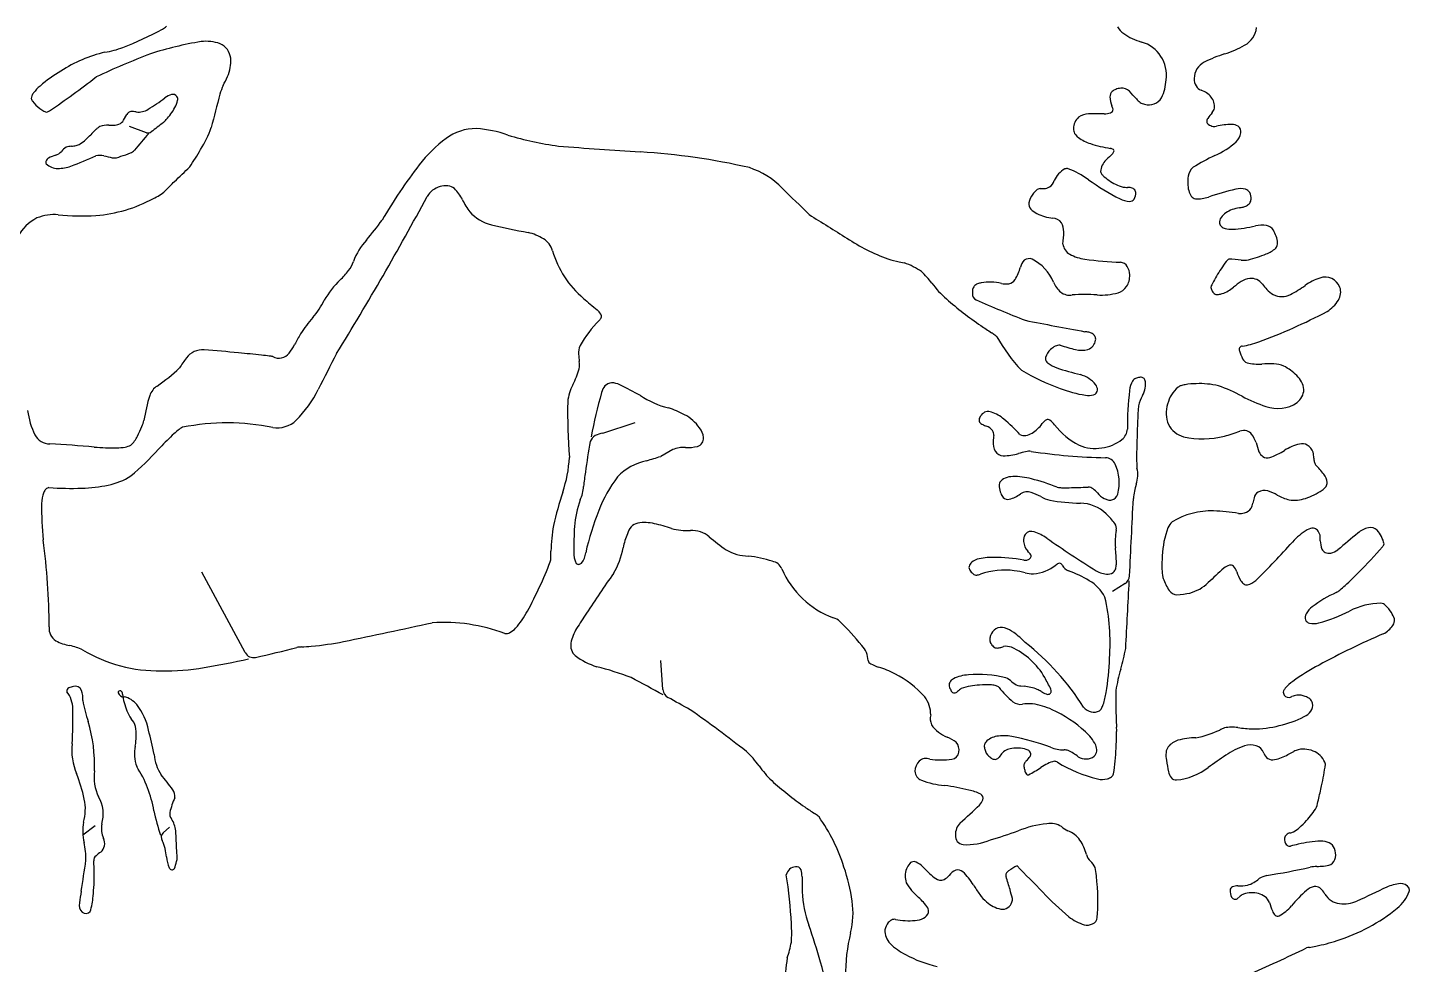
# Model space of a CAD drawing. Extents: x 0 to 14, y 0 to 15.2.
# Drawn here: x 6.34 to 13.6, y 7.45 to 12.37 of the extents above; entities that cross this region are included whole.
import ezdxf

# ---------------------------------------------------------------- set-up
doc = ezdxf.new("R2010")
doc.units = 0
doc.layers.add('WHITE', color=7, linetype='CONTINUOUS')

msp = doc.modelspace()

# ---------------------------------------------------------------- linework, layer by layer
at = {"layer": 'WHITE', "linetype": 'CONTINUOUS'}
for p, q in [((6.433695, 11.927578), (6.440303, 11.926108)), ((6.843981, 11.884214), (6.860909, 11.914139)), ((6.964528, 11.818021), (6.875594, 11.850775)), ((11.661121, 11.525533), (11.682175, 11.525264)), ((10.920577, 11.139761), (10.938101, 11.136598)), ((10.938101, 11.136598), (10.947304, 11.134723)), ((12.560517, 11.012883), (12.5587, 11.005676)), ((9.36182, 10.240579), (9.531867, 10.295751)), ((9.730001, 10.153811), (9.666929, 10.118105)), ((7.482984, 9.087345), (7.255912, 9.510468)), ((12.107594, 9.450538), (12.0407, 9.407983)), ((9.678507, 8.892746), (9.668291, 9.046003)), ((11.559453, 8.91212), (11.577158, 8.910944)), ((11.457084, 8.555885), (11.445228, 8.538856)), ((12.963289, 8.551457), (12.994357, 8.567856)), ((10.49122, 8.231114), (10.475834, 8.241519)), ((6.630216, 8.131), (6.694484, 8.179692)), ((7.084741, 8.169936), (7.051802, 8.140194)), ((7.1235, 8.033956), (7.118929, 8.151545)), ((10.409506, 7.910149), (10.410273, 7.831698)), ((12.696244, 7.794222), (12.712561, 7.808676))]:
    msp.add_line(p, q, dxfattribs=at)
for centre, radius, start, end in [((6.230582, 13.863548), 1.70986, -69.120007, -61.446639), ((6.909371, 12.571373), 0.251317, -56.561805, -50.596623), ((12.175291, 12.441868), 0.127554, -147.811705, -126.201105), ((12.676392, 12.386279), 0.123611, -61.24508, -7.660934), ((7.524372, 10.586131), 1.731953, 99.074938, 108.147017), ((7.278151, 12.082538), 0.215559, 70.208129, 97.183222), ((7.311778, 12.198336), 0.095516, 6.257347, 65.662957), ((12.268073, 12.572248), 0.28757, -125.775702, -104.96098), ((12.144129, 12.121121), 0.180292, -8.204234, 73.99704), ((12.464481, 12.755187), 0.549033, -72.436289, -60.377775), ((6.925972, 11.502478), 0.760325, 103.712542, 122.765917), ((8.480057, 8.304934), 4.20199, 110.843141, 115.079131), ((6.68441, 12.665049), 0.428329, -81.768358, -68.700628), ((7.228559, 12.191479), 0.179001, -26.017759, 5.535635), ((12.845981, 11.551588), 0.71358, 107.604609, 116.831048), ((6.923587, 11.453375), 0.800835, 120.720694, 130.392595), ((12.568927, 12.100329), 0.098866, 117.094165, 178.422178), ((6.561414, 11.882495), 0.239323, 130.928807, 142.758257), ((3.909806, 15.694349), 4.541079, -55.918568, -52.105794), ((7.64735, 11.931437), 0.310342, 154.329646, 163.269553), ((6.001569, 12.726399), 1.517378, -25.804756, -23.845724), ((12.090908, 12.103269), 0.231802, -25.996395, -1.947034), ((12.549221, 12.103038), 0.079122, 179.990239, 210.010289), ((12.524781, 12.088427), 0.050653, -150.474578, -109.968303), ((6.394527, 11.997164), 0.035727, 156.39694, 179.4113), ((6.39013, 12.002463), 0.031714, -171.053472, -141.776802), ((6.437912, 11.978315), 0.08303, 143.821723, 156.465427), ((6.520031, 12.104239), 0.196738, -141.89845, -126.251288), ((6.541188, 12.663173), 0.84142, -59.140737, -51.890473), ((7.12985, 11.905208), 0.118364, 106.792775, 125.876331), ((6.93731, 12.039386), 0.197348, -38.389369, -15.250232), ((7.102805, 11.994432), 0.025131, 32.094027, 106.532936), ((7.103339, 11.993616), 0.025131, -14.140284, 34.318923), ((60.70726, -1.940318), 55.153367, 165.337062, 165.526161), ((12.067912, 12.005807), 0.040343, 133.065175, 179.967365), ((12.143407, 12.007554), 0.115851, -179.147534, -154.900739), ((12.076654, 11.994408), 0.054659, 109.9497, 131.600689), ((12.095385, 11.940975), 0.111278, 95.100523, 109.628248), ((12.090687, 11.996612), 0.055444, 44.575159, 95.376089), ((11.630458, 11.548002), 0.698141, 39.821524, 44.292022), ((12.258667, 12.076914), 0.123127, -138.35269, -125.995323), ((12.23156, 12.044287), 0.079995, -105.779661, -32.193699), ((12.474721, 11.936854), 0.109005, 38.988645, 72.508625), ((12.4988, 11.955893), 0.078311, -6.953146, 39.245853), ((6.514073, 12.090653), 0.182286, -127.266182, -119.272813), ((6.458748, 11.99298), 0.070036, -118.862807, -110.959421), ((6.421981, 11.980264), 0.057171, -71.307946, -55.340905), ((6.887793, 11.898703), 0.031, 99.770134, 150.137047), ((6.887768, 11.828927), 0.100463, 76.998266, 92.987475), ((6.920143, 12.028984), 0.102636, -95.463858, -59.147064), ((6.734665, 12.177743), 0.442445, -41.106906, -36.135764), ((11.921634, 11.818537), 0.099489, 93.359737, 125.881642), ((11.93681, 6.730913), 5.186984, 89.336741, 90.23204), ((11.996849, 12.027895), 0.110346, -89.997338, -71.823082), ((12.026038, 11.940739), 0.018441, -73.512871, 2.427536), ((11.938164, 11.913469), 0.109937, 14.782583, 24.129421), ((12.220163, 12.024313), 0.05794, -125.759576, -100.296466), ((13.119962, 11.478556), 0.71108, 141.222259, 144.392805), ((12.522748, 11.958603), 0.055151, -38.985066, -12.76932), ((6.829404, 11.694014), 0.192226, 128.568064, 133.114964), ((6.744216, 11.801467), 0.055103, 117.297967, 128.968851), ((6.759994, 11.744931), 0.113207, 86.776666, 111.260351), ((6.778097, 12.409791), 0.551956, -91.21847, -88.425829), ((6.789954, 11.955942), 0.097955, -88.065699, -72.584501), ((6.803221, 11.905635), 0.046046, -69.600632, -27.724202), ((8.03929, 10.520979), 1.672156, 126.149912, 128.916065), ((6.944411, 11.991448), 0.161941, -47.945553, -40.233383), ((6.819307, 12.010931), 0.512777, -33.160848, -18.927606), ((8.693255, 11.58366), 0.255876, 89.007981, 127.052432), ((8.659079, 11.225659), 0.615052, 70.531737, 86.401275), ((11.879949, 11.836676), 0.043888, 176.093341, 211.081739), ((11.917317, 11.838549), 0.081162, 131.702398, 179.210916), ((12.567978, 11.874909), 0.031547, 145.967879, 178.726432), ((12.555192, 11.877764), 0.018876, -173.448019, -123.791374), ((12.588739, 11.929437), 0.080483, -123.180125, -102.655627), ((12.573201, 11.9157), 0.064824, -91.851455, -77.338704), ((12.663663, 11.525825), 0.33541, 89.253943, 103.140798), ((12.666333, 11.792421), 0.068807, 59.426931, 88.586173), ((12.679372, 11.82221), 0.036737, -8.161301, 53.29314), ((6.396867, 12.061551), 0.373604, -54.097139, -42.84315), ((7.422546, 11.072015), 1.051696, 133.543759, 135.626335), ((9.010743, 9.994029), 2.72961, 138.19078, 140.622992), ((6.973168, 11.84148), 0.025, -110.218651, -51.083935), ((8.976858, 11.198204), 0.73441, 126.590914, 142.048181), ((9.355418, 13.424707), 1.692073, -106.880968, -97.68702), ((11.909348, 11.855644), 0.078866, -148.142947, -126.855126), ((11.998022, 11.985466), 0.236031, -125.176676, -107.97993), ((12.38697, 12.120927), 0.464793, -65.614696, -49.035784), ((12.637287, 11.827438), 0.079142, -46.581622, -7.582452), ((6.604837, 11.329284), 0.388253, 107.661277, 113.650347), ((6.46056, 11.768801), 0.074435, -69.156632, -41.084625), ((6.586186, 11.662181), 0.090349, 118.806001, 140.306724), ((6.580578, 11.621236), 0.125959, 95.075627, 107.523668), ((4.528835, 16.874588), 5.615116, -68.719148, -67.266055), ((6.538669, 12.001282), 0.256433, -83.109466, -77.605546), ((6.576238, 11.833376), 0.08438, -78.049605, -61.922146), ((6.721692, 11.613195), 0.085633, 77.218126, 105.497765), ((7.609803, 15.358118), 3.763162, -103.354003, -102.688801), ((6.795143, 11.762535), 0.07661, -98.965815, -63.435005), ((4.917289, 17.350887), 5.971298, -71.323911, -70.808109), ((6.857765, 11.765663), 0.058686, -67.469657, -42.853411), ((6.304787, 12.256819), 1.080648, -34.879813, -29.149505), ((11.163184, 37.189569), 25.522914, -94.571151, -93.602514), ((9.348595, 8.222423), 3.501022, 77.057127, 86.546871), ((12.138984, 12.409605), 0.682977, -108.244505, -99.222379), ((12.846865, 10.855779), 1.172553, 133.325259, 135.681591), ((12.02042, 11.683645), 0.052605, 61.199445, 80.031641), ((12.023985, 11.728763), 0.02713, -47.450537, -13.803719), ((12.041715, 11.722135), 0.008618, 1.028096, 61.982962), ((13.018216, 10.743986), 1.049953, 114.736357, 121.80762), ((6.449781, 11.663258), 0.015083, 153.12613, 215.774954), ((6.462594, 11.660415), 0.027988, 118.854345, 159.806595), ((6.500209, 11.723656), 0.093369, -132.156066, -91.37023), ((6.498056, 11.83252), 0.202206, -90.022687, -70.129649), ((6.166007, 12.632698), 1.427926, -48.581389, -44.107982), ((10.652318, 9.929563), 2.83593, 142.655236, 149.730987), ((9.991088, 11.213174), 0.444503, 44.994832, 71.415492), ((11.851656, 11.515643), 0.127249, 118.328236, 156.579619), ((11.80154, 11.604467), 0.025358, 73.968967, 113.88201), ((11.637609, 11.188701), 0.472165, 54.103222, 68.775593), ((12.071714, 11.606583), 0.093513, 132.997431, 175.718282), ((12.518556, 11.577105), 0.079919, 132.25276, 171.246766), ((4.698905, 13.910323), 3.366251, -45.418195, -44.237729), ((11.674961, 11.584447), 0.06264, -55.362576, -16.915105), ((12.769195, 12.792141), 1.490406, -124.994456, -117.511148), ((11.996184, 11.614988), 0.01778, -175.40629, -144.825335), ((12.042697, 11.645443), 0.073369, -146.310213, -135.042688), ((12.148492, 11.753949), 0.22491, -134.525547, -124.34467), ((12.152704, 11.747956), 0.222443, -126.111559, -104.562018), ((12.604984, 11.556693), 0.168593, 168.859878, 194.775166), ((6.937888, 11.637177), 0.175604, -69.171506, -45.134861), ((-5.707339, 19.099171), 16.066559, -31.695771, -28.294966), ((8.536083, 11.427117), 0.111749, 105.044487, 149.729547), ((8.538406, 11.427769), 0.111749, 84.768504, 106.281331), ((8.542901, 11.47843), 0.060889, 49.606255, 84.633384), ((8.438266, 11.376183), 0.207004, 25.575225, 45.886178), ((22.068337, 23.370467), 16.692002, -134.805581, -134.122663), ((11.706577, 11.429155), 0.107017, 142.197724, 169.403355), ((11.716471, 11.426884), 0.116305, 130.435808, 144.301359), ((11.67028, 11.482385), 0.04411, 101.983649, 131.528063), ((11.682725, 11.579759), 0.054497, -90.578484, -59.280127), ((12.122296, 11.682737), 0.152233, -99.650689, -90.878293), ((12.122528, 11.454323), 0.076242, 80.625725, 91.928367), ((12.128153, 11.487647), 0.042447, 52.256709, 80.791256), ((12.140756, 11.503164), 0.022468, 1.473132, 53.447742), ((12.104855, 11.499352), 0.058526, -31.499978, 4.301564), ((12.52881, 11.536216), 0.089717, -165.463532, -144.795721), ((12.484292, 11.504631), 0.035132, -145.029142, -102.642518), ((12.485852, 11.658237), 0.188114, -92.818462, -71.327008), ((13.182062, 9.568043), 2.014981, 104.169247, 108.398662), ((12.713036, 11.408623), 0.115663, 76.416385, 102.084969), ((12.728714, 11.483716), 0.039062, 30.984297, 72.897957), ((12.701366, 11.472922), 0.068235, -3.973512, 26.929314), ((6.642346, 12.122398), 0.741489, -85.646902, -61.132335), ((8.981307, 11.636524), 0.395218, -154.366261, -143.620595), ((8.830171, 11.554537), 0.226146, -137.621432, -103.648693), ((11.647171, 11.447406), 0.045808, 178.212836, 221.157104), ((11.691184, 11.487106), 0.105077, -138.338696, -116.715012), ((12.137348, 11.587816), 0.130465, -115.712333, -93.065373), ((12.131248, 11.487716), 0.030191, -91.664315, -38.863358), ((12.737546, 11.241273), 0.185215, 99.292002, 122.973146), ((12.629419, 11.953957), 0.535642, -81.602899, -79.447678), ((12.716338, 11.486935), 0.0606, -79.374306, -60.507441), ((12.7192, 11.48127), 0.054261, -60.192263, -37.415765), ((12.734776, 11.469408), 0.034682, -37.487263, -2.006934), ((6.506558, 11.145929), 0.25354, 117.867369, 150.036576), ((6.480846, 11.137639), 0.250268, 85.579997, 111.764912), ((6.623009, 12.524993), 1.144445, -96.163527, -86.21146), ((6.184099, 12.876291), 2.525483, -39.962662, -36.925453), ((9.598772, 14.727237), 3.490618, -103.619818, -100.387473), ((18.992183, 24.846546), 15.941859, -122.41145, -121.571635), ((11.747705, 11.598891), 0.230338, -116.773432, -95.043855), ((11.725366, 11.311931), 0.057552, 34.634374, 87.921104), ((11.689336, 11.29685), 0.096107, 0.539501, 29.818157), ((12.650094, 11.34616), 0.046552, 145.538963, 184.328535), ((12.628809, 11.345146), 0.025258, -174.320778, -126.711596), ((12.68683, 11.319697), 0.091821, 123.057554, 144.894763), ((12.651616, 11.882789), 0.57169, -87.944068, -75.711521), ((12.826859, 11.174737), 0.157787, 81.265551, 102.498681), ((12.837783, 11.273027), 0.059122, 33.344393, 77.261285), ((8.906811, 11.025834), 0.275205, 58.503801, 76.854458), ((8.990544, 11.165961), 0.111991, 16.701848, 57.577122), ((11.175343, 12.045681), 0.944026, -124.135807, -109.455311), ((11.322743, 11.299346), 0.462698, -8.20279, -0.196946), ((12.650709, 11.373964), 0.061452, -127.018944, -107.105958), ((12.663557, 11.43064), 0.119481, -104.99986, -85.887582), ((12.744179, 11.220765), 0.166227, 6.756474, 30.657198), ((8.407434, 11.003205), 0.381759, 138.892097, 158.635866), ((9.600404, 11.347526), 0.524323, -163.447167, -130.345649), ((11.850518, 11.241515), 0.070289, -173.312626, -118.58833), ((12.804824, 11.311157), 0.13716, -71.185921, -46.605877), ((12.874082, 11.23654), 0.035371, -45.087632, 6.138035), ((7.91338, 11.184825), 0.144915, -39.085653, -17.073879), ((11.019507, 11.633968), 0.504012, -108.340307, -101.319806), ((10.785441, 10.706403), 0.457884, 56.531842, 69.298398), ((11.331894, 11.170517), 0.232784, -32.183317, -14.545567), ((11.630035, 11.094044), 0.075012, 134.314549, 166.108874), ((11.603646, 11.114496), 0.042194, 68.881655, 128.06321), ((11.510895, 10.940475), 0.239134, 22.839733, 63.164307), ((11.93088, 11.392275), 0.241128, -118.213768, -98.346433), ((12.146886, 13.010046), 1.873238, -97.700585, -91.921835), ((12.077644, 11.090094), 0.048197, 30.914797, 82.343766), ((12.048669, 11.070476), 0.083156, 0.692893, 32.254967), ((13.278747, 10.663087), 0.799052, 143.215212, 149.848439), ((12.670544, 11.120839), 0.037918, 118.40687, 146.859163), ((12.609546, 10.122338), 1.032747, 83.974103, 87.615951), ((12.73369, 11.276644), 0.128234, -97.04528, -80.217017), ((12.544122, 11.943797), 0.821188, -75.085399, -68.202006), ((8.297462, 10.710432), 0.459339, 133.329173, 150.220259), ((7.523597, 11.497423), 0.644562, -44.634485, -38.809103), ((10.724704, 10.758123), 0.455176, 36.429099, 46.512901), ((11.485259, 11.075157), 0.052201, -77.390694, -33.257988), ((12.026815, 11.066388), 0.105129, -32.835133, 2.777188), ((13.197693, 10.701797), 0.709557, 149.263782, 152.796108), ((12.769943, 10.955709), 0.096088, 94.550038, 123.371518), ((12.771745, 10.980556), 0.071561, 36.179423, 97.568182), ((13.210086, 10.800455), 0.266035, 107.219785, 126.025279), ((13.158721, 10.976121), 0.083089, 20.948697, 109.247987), ((11.57356, 11.396071), 0.606708, -142.700661, -131.937502), ((11.339787, 10.971863), 0.035237, 175.915765, 244.281183), ((11.386427, 10.977578), 0.081849, 168.318394, 182.243998), ((11.34627, 10.986395), 0.040742, 141.052707, 169.027215), ((11.346373, 10.986949), 0.040477, 110.566079, 141.754053), ((11.373751, 10.888611), 0.142444, 99.110934, 106.979364), ((11.396435, 10.776986), 0.256297, 76.25584, 100.166631), ((11.48219, 11.143324), 0.119984, -101.958976, -83.075766), ((11.842882, 11.074449), 0.118949, -159.75924, -128.286689), ((11.815573, 11.039024), 0.074224, -128.683088, -79.150746), ((11.893772, 10.076685), 0.891757, 85.725542, 94.130226), ((11.981354, 11.297951), 0.33266, -93.639365, -74.451619), ((12.041398, 11.065334), 0.092571, -71.660656, -37.18508), ((12.627127, 11.01706), 0.069368, -170.555079, -152.664051), ((12.723886, 10.945899), 0.176568, 152.956946, 157.705582), ((12.596616, 11.001185), 0.034974, -152.812579, -117.639836), ((12.592044, 10.994531), 0.026975, -115.593981, -75.481782), ((12.518458, 11.313314), 0.354133, -76.886035, -73.77408), ((12.569501, 11.130545), 0.164394, -73.056154, -48.898133), ((12.973958, 10.648075), 0.465223, 123.514175, 129.574426), ((13.336439, 11.4144), 0.64057, -142.314248, -139.038139), ((12.941451, 11.073103), 0.118563, -138.454491, -117.693958), ((12.930774, 11.054154), 0.096825, -117.310698, -62.078464), ((12.705936, 11.50142), 0.597405, -63.111797, -54.409384), ((13.164783, 10.980421), 0.075913, -33.291995, 19.553603), ((7.529247, 11.118918), 0.411196, -41.252632, -26.014122), ((18.133491, 21.349087), 13.671367, -130.465228, -130.073073), ((12.468609, 12.443464), 1.98431, -130.950277, -124.335781), ((14.387893, 17.944809), 7.645267, -113.621444, -111.527456), ((13.065174, 11.040043), 0.191962, -57.345204, -31.847597), ((8.460452, 10.315183), 0.818918, 139.430432, 146.944029), ((9.784982, 10.393625), 0.622228, 135.186137, 150.523556), ((9.264196, 10.80941), 0.103599, 32.69176, 48.858307), ((9.307591, 10.870383), 0.052483, -46.718199, -28.03516), ((9.331805, 10.852854), 0.023235, -17.893154, 32.580425), ((16.095153, 33.57036), 23.180984, -101.22551, -100.43733), ((11.735646, 13.622302), 3.095588, -69.696903, -62.422302), ((9.151931, 9.965232), 1.591568, 149.964556, 152.288278), ((14.338837, 15.208838), 5.322717, -124.16944, -123.449831), ((11.124446, 10.346498), 0.506066, 53.901122, 56.34254), ((11.374058, 10.687548), 0.083433, 44.977256, 54.413737), ((11.830569, 10.273663), 0.503503, 80.198024, 82.569114), ((11.907441, 10.718492), 0.05208, 57.800928, 80.219938), ((11.911653, 10.72593), 0.043544, 30.238036, 57.276209), ((11.925886, 10.734102), 0.027132, -12.353907, 30.464424), ((7.261669, 10.568179), 0.110264, 87.252475, 142.605423), ((5.67464, -7.613616), 18.361108, 84.456288, 85.024936), ((7.487557, 10.838418), 0.287953, -38.19469, -27.524169), ((9.317523, 10.663204), 0.08276, 153.754201, 186.164742), ((12.220261, 11.187671), 0.90237, -150.733014, -136.81378), ((11.784714, 10.604176), 0.101455, 132.462546, 160.96877), ((11.785912, 10.607878), 0.09959, 117.315071, 134.409399), ((11.763464, 10.651881), 0.050193, 86.504403, 117.59766), ((12.109478, 11.749446), 1.102179, -108.129102, -103.763096), ((11.878086, 10.809962), 0.134625, -103.23647, -75.453483), ((11.891185, 10.738068), 0.06198, -70.475511, -9.069681), ((12.734384, 10.680711), 0.026988, 163.288877, 199.552726), ((12.725589, 10.676112), 0.021061, 96.608448, 144.069867), ((12.663093, 11.114834), 0.422097, -81.818017, -69.665366), ((7.530931, 10.35146), 0.455882, 141.517598, 149.578447), ((6.181483, -2.593391), 13.315414, 84.020335, 84.540168), ((7.293776, 8.035397), 2.628584, 83.097702, 83.998135), ((7.591534, 10.468364), 0.177496, 78.161233, 84.135211), ((7.660125, 10.701889), 0.067911, -118.281917, -37.692942), ((35.822202, -3.710188), 31.346073, 152.718543, 153.10396), ((10.919508, 10.800598), 1.690606, -175.036226, -173.727765), ((9.100185, 10.600032), 0.13974, -8.842354, 6.518223), ((11.712761, 10.631991), 0.024529, 167.599626, 206.081138), ((11.730128, 10.641861), 0.044483, -152.335258, -128.40359), ((11.804552, 10.746298), 0.172682, -126.228666, -109.152891), ((13.077562, 10.787557), 0.386396, -162.548574, -155.932269), ((12.759774, 10.646871), 0.038877, -154.247535, -107.24044), ((12.807697, 10.851799), 0.249251, -103.797666, -85.937139), ((12.866347, 9.563271), 1.04071, 88.727711, 92.25731), ((12.888318, 10.470251), 0.133478, 66.467551, 89.512086), ((6.439935, 11.3275), 1.02096, -55.3613, -46.878205), ((8.848539, 10.683348), 0.40357, -28.063205, -15.050781), ((12.178421, 11.623782), 1.220575, -120.315984, -109.75073), ((12.290948, 12.231888), 1.735846, -108.230811, -103.943753), ((11.830494, 10.396279), 0.156695, 38.920837, 74.388235), ((12.1959, 10.451826), 0.082304, 98.952587, 113.885297), ((12.188678, 10.501344), 0.03227, 67.919756, 99.969147), ((12.194359, 10.513894), 0.018514, 17.470815, 69.610856), ((12.816284, 10.351305), 0.271927, 44.662079, 62.555612), ((12.919857, 10.449789), 0.129061, 8.58178, 45.885519), ((7.076272, 10.403038), 0.101356, 123.555403, 159.902679), ((7.323833, 10.735463), 0.604482, -45.092164, -26.057361), ((9.415288, 10.38115), 0.238714, 151.926127, 174.065693), ((9.418052, 10.442671), 0.063056, 98.520282, 170.457698), ((9.396046, 10.358817), 0.146762, 67.320306, 85.049781), ((8.205331, 7.993058), 2.794929, 61.011071, 63.495135), ((11.996393, 11.067037), 0.635293, -111.267981, -98.837809), ((11.935015, 10.468197), 0.027285, -75.043353, -4.353529), ((11.916031, 10.466252), 0.04619, -0.156626, 38.050118), ((13.86255, 10.26521), 1.743083, 173.440226, 180.138441), ((12.273246, 10.447725), 0.143334, 152.513833, 173.343625), ((12.178225, 10.490651), 0.03965, 113.248962, 144.138871), ((12.103793, 10.494385), 0.111091, -30.954566, 13.040773), ((12.503523, 10.348065), 0.17829, 131.443002, 165.390744), ((12.416041, 10.439045), 0.052462, 107.282723, 125.578566), ((12.448382, 10.341724), 0.155009, 99.487401, 108.01021), ((12.488944, 10.086043), 0.413885, 91.007431, 99.191655), ((12.498014, 10.06159), 0.438579, 76.818312, 92.136018), ((12.300942, 9.642544), 0.896712, 61.969089, 70.651981), ((12.952119, 10.475274), 0.095558, -51.422719, -3.73562), ((7.880403, 10.162001), 0.940674, 162.946674, 171.115562), ((12.278883, 10.360383), 3.101364, 179.16036, 184.592655), ((12.025687, 9.703444), 2.773076, 164.315336, 169.244475), ((9.829075, 10.844509), 0.487718, -123.502608, -104.506601), ((11.914024, 10.549141), 0.110906, -97.895745, -75.358681), ((12.445499, 10.305968), 0.279222, 151.95605, 164.025215), ((12.489695, 10.345344), 0.165708, 163.273998, 201.424776), ((13.103979, 11.151001), 0.81218, -118.026713, -108.388054), ((12.909934, 10.550533), 0.181236, -110.057765, -55.837581), ((6.731843, 10.407284), 0.395375, -172.884895, -153.513049), ((9.577488, 9.942644), 0.448762, 61.447965, 73.238497), ((9.697329, 10.150711), 0.208802, 34.083114, 63.045097), ((11.360418, 10.309095), 0.020787, 157.17514, 211.452652), ((11.402755, 10.293354), 0.065943, 140.623375, 158.839058), ((11.388659, 10.307892), 0.045882, 68.544456, 143.491255), ((11.336359, 10.15557), 0.206898, 49.700033, 70.494548), ((10.737543, 9.454863), 1.128618, 43.590405, 49.522928), ((16.44028, 10.119183), 4.271364, 176.461419, 178.64721), ((6.457471, 10.466617), 0.519087, -27.78357, -21.633703), ((6.69626, 10.377014), 0.264126, -22.662721, -15.308331), ((7.425989, 9.886329), 0.472867, 128.717736, 133.601004), ((7.209906, 10.157754), 0.125941, 116.233911, 129.252937), ((7.388643, 9.091868), 1.201934, 78.521992, 101.246204), ((7.651559, 10.411514), 0.143724, -99.507883, -46.45272), ((9.567111, 9.573905), 0.697566, 107.115349, 110.555062), ((9.799078, 10.207013), 0.093558, 6.052488, 40.458433), ((11.375007, 10.321584), 0.039866, -144.172269, -113.772288), ((11.498782, 10.588477), 0.334057, -114.747729, -111.090483), ((11.352385, 10.206898), 0.074645, 38.644539, 69.460653), ((11.376837, 10.231774), 0.040228, -6.392209, 32.710334), ((11.570785, 10.317843), 0.090967, -80.185051, -58.587965), ((11.517637, 10.402355), 0.190798, -58.19401, -36.070589), ((11.721619, 10.257101), 0.059663, 118.009794, 146.516201), ((11.700862, 10.290295), 0.02079, 55.30666, 110.44589), ((11.635175, 10.201634), 0.131124, 38.932027, 53.757635), ((12.036236, 10.511207), 0.375561, -142.778696, -117.008115), ((12.042802, 10.266936), 0.076899, -51.521227, -4.428354), ((12.445699, 10.3413), 0.123889, -152.874351, -104.215077), ((12.381049, 11.159705), 0.967768, -75.131958, -70.079266), ((12.733102, 10.183235), 0.070248, 78.011252, 108.521987), ((12.731236, 10.203002), 0.051641, 36.657961, 71.416465), ((6.455936, 10.271144), 0.087719, -152.727421, -90.092751), ((6.164891, 4.418979), 5.771781, 84.779484, 87.111021), ((6.790556, 11.426006), 1.263191, -94.563079, -89.213954), ((6.800441, 10.481275), 0.318428, -88.660371, -80.623465), ((6.83997, 10.249732), 0.083549, -81.499606, -60.176931), ((6.778544, 10.290464), 0.153043, -47.711462, -25.468389), ((8.659692, 8.61372), 2.245296, 134.003316, 136.642037), ((12.298539, 9.62564), 3.055454, 169.240732, 172.285989), ((9.344942, 10.182537), 0.05, 117.066649, 164.330437), ((9.80807, 10.382085), 0.217831, -92.925055, -76.090489), ((9.845803, 10.214638), 0.046366, -71.605498, 2.768613), ((11.512981, 10.19009), 0.099145, 175.261098, 208.287629), ((12.064711, 10.153727), 0.65206, 173.521838, 176.082004), ((11.578049, 10.278585), 0.051047, -116.856598, -80.706963), ((11.949488, 10.370205), 0.210959, -113.405496, -80.261425), ((11.956558, 10.377559), 0.217167, -82.428504, -51.868665), ((14.306882, 10.125702), 2.138856, 177.472484, 181.856154), ((12.51571, 10.674643), 0.464427, -102.48893, -75.833757), ((12.625533, 10.126142), 0.182332, 20.504864, 36.202005), ((13.04357, 10.240823), 0.252424, -168.387095, -157.043232), ((13.095981, 9.901171), 0.29049, 104.354664, 121.211239), ((13.03734, 10.119704), 0.064294, 64.496487, 102.010415), ((13.02755, 10.117226), 0.071172, 18.290159, 58.229503), ((5.901103, 11.1779), 1.52115, -49.843799, -42.244444), ((8.469212, 10.157974), 0.719732, -18.447318, -3.65809), ((9.65127, 9.810688), 0.290398, 101.63843, 136.65739), ((8.157027, 14.862683), 4.979038, -73.241358, -72.346984), ((9.788596, 10.002394), 0.162359, 87.049196, 111.15548), ((11.468661, 10.173729), 0.052778, -144.532612, -91.352208), ((11.465015, 10.400829), 0.279873, -89.508684, -72.975392), ((11.73699, 9.435769), 0.722876, 102.162533, 105.241217), ((11.605437, 10.052492), 0.09229, 84.608254, 102.991587), ((12.057834, 13.029619), 2.919167, -98.743062, -91.036271), ((12.000485, 10.049568), 0.061531, 27.13195, 85.755637), ((12.869385, 10.168406), 0.063802, -155.914554, -125.911106), ((12.855888, 10.155803), 0.045815, -121.479994, -74.387519), ((12.716174, 10.51879), 0.434577, -69.520842, -58.157546), ((12.977935, 10.107698), 0.121446, 0.616441, 15.210659), ((13.240983, 10.116146), 0.141789, -177.113028, -169.573035), ((12.612246, 9.578894), 3.372598, 172.214391, 173.50768), ((11.84823, 9.980641), 0.228609, -15.39197, 25.103135), ((12.074885, 10.023712), 0.099778, -5.427664, 19.137653), ((13.15257, 10.100116), 0.051936, -169.312899, -149.185234), ((12.750545, 9.707096), 0.511869, 38.27889, 45.7119), ((13.086789, 9.972964), 0.083215, 5.683904, 37.997714), ((6.455146, 9.925947), 0.027993, 96.974428, 133.223128), ((6.568542, 11.806074), 1.856019, -93.607863, -88.273123), ((6.600013, 10.748617), 0.798095, -88.243689, -78.205406), ((6.699082, 10.297775), 0.336556, -79.026611, -57.067156), ((9.091177, 9.965963), 0.170195, -26.75084, -1.929204), ((9.977527, 9.594152), 0.679551, 142.269145, 159.376575), ((11.485508, 9.963439), 0.040494, 152.135166, 187.147228), ((11.571913, 9.970906), 0.1272, -174.357716, -158.435081), ((11.499493, 9.947603), 0.060718, 111.457113, 145.074888), ((11.521363, 9.888624), 0.123617, 91.980448, 110.891451), ((11.521007, 9.638826), 0.373361, 75.461687, 90.600894), ((11.337695, 8.92363), 1.111674, 68.161474, 75.56946), ((11.773602, 10.080971), 0.127424, -100.1124, -90.001355), ((11.793381, 10.960687), 1.007335, -91.125264, -88.882), ((11.682825, 15.974032), 6.021896, -88.761, -87.812852), ((11.913465, 9.914909), 0.041622, 51.465051, 91.132608), ((12.50189, 9.864667), 0.352485, 162.257976, 174.821342), ((11.931105, 10.038766), 0.244341, -15.838121, -5.752626), ((13.110867, 9.994988), 0.063524, -60.210104, -33.900468), ((13.13013, 9.98049), 0.039471, -32.028333, 1.039632), ((6.609948, 9.862991), 0.196823, 160.309074, 177.906179), ((6.471662, 9.910296), 0.050726, 134.709951, 157.986009), ((11.127857, 9.286265), 2.078185, 161.948759, 166.967135), ((9.817107, 9.694075), 0.606262, 161.209568, 174.713286), ((11.527453, 9.950092), 0.078259, -160.643614, -141.632345), ((11.490842, 9.930238), 0.037913, -130.748946, -77.588534), ((11.461224, 10.051172), 0.162413, -76.553771, -53.306928), ((11.593299, 9.869532), 0.062209, 70.635623, 124.268869), ((11.524027, 9.643986), 0.298113, 61.762412, 72.448689), ((11.77573, 10.108172), 0.229929, -118.768237, -106.311421), ((11.90025, 11.033407), 1.161407, -99.370465, -91.376318), ((11.827985, 9.806603), 0.179596, 41.647542, 51.659427), ((12.05965, 10.007723), 0.127221, -140.003655, -118.940089), ((12.044959, 9.995195), 0.10936, -115.378017, -104.696154), ((12.026984, 9.924461), 0.036384, -105.573878, -73.844298), ((12.023795, 9.93485), 0.04725, -73.635968, -18.364249), ((-116.185747, 16.058046), 128.484417, -2.930127, -2.748715), ((13.176749, 9.798839), 0.404577, 165.356065, 169.510677), ((12.829293, 9.891267), 0.045069, 120.624777, 167.371364), ((12.839803, 9.871771), 0.067206, 74.695691, 119.86739), ((12.789381, 9.710279), 0.236356, 60.036337, 73.23907), ((13.018091, 10.100122), 0.215638, -120.875989, -102.81611), ((12.997547, 10.074365), 0.186516, -98.413365, -71.694345), ((12.907044, 10.308267), 0.437185, -70.061394, -57.424683), ((7.826964, 9.837588), 1.414083, 178.679263, 186.442025), ((10.650744, 9.304157), 1.412185, 157.98532, 167.399471), ((11.868782, 9.670863), 0.201503, 46.401503, 88.984173), ((11.742044, 9.531543), 0.38982, 36.749826, 47.032464), ((12.561134, 9.438356), 0.393502, 88.353474, 121.510314), ((12.540308, 8.882529), 0.949711, 80.106701, 88.061087), ((12.710325, 9.92073), 0.102841, -93.815558, -76.261172), ((12.722216, 9.875076), 0.055674, -76.989938, -31.551074), ((12.691452, 9.888155), 0.088872, -28.356587, -10.149854), ((9.934492, 9.605045), 0.84469, 169.780002, 178.962143), ((11.232249, 9.641645), 2.021728, 176.92958, 180.724929), ((9.5636, 9.696399), 0.073216, 103.406855, 167.963281), ((9.582211, 9.5451), 0.225347, 76.758731, 99.086302), ((9.485395, 9.07057), 0.709585, 70.361589, 77.925536), ((9.806963, 10.068444), 0.339876, -104.150357, -87.326787), ((12.017714, 9.739808), 0.04437, -12.200645, 34.250896), ((12.797199, 9.57315), 0.495025, 159.912943, 177.324876), ((12.400296, 9.715852), 0.073291, 127.707781, 158.11965), ((13.263365, 9.412855), 0.376297, 121.779299, 137.345408), ((13.095608, 9.680142), 0.060759, 87.475704, 120.042932), ((13.09423, 9.709534), 0.03157, 41.637489, 82.621606), ((13.426772, 9.594441), 0.154354, 105.37532, 128.357259), ((13.39731, 9.69443), 0.050169, 45.654635, 103.210093), ((2.53397, 9.184905), 3.919102, 0.546443, 7.241749), ((9.954268, 9.525841), 0.498226, 158.100637, 166.977108), ((9.827778, 9.578259), 0.15076, 51.33413, 91.886883), ((10.657077, 10.549498), 1.126449, -130.737012, -124.959666), ((11.628016, 9.678803), 0.054482, 147.015437, 188.332233), ((11.666626, 9.680136), 0.092976, -174.303703, -139.516066), ((11.615048, 9.682312), 0.041896, 68.772761, 141.37747), ((11.534347, 9.449647), 0.288136, 55.887483, 70.565765), ((15.557033, 15.267056), 6.784661, -124.68691, -122.061572), ((12.400045, 9.668981), 0.344489, 169.7245, 185.192353), ((9.979401, 12.339015), 4.022264, -45.578205, -41.613411), ((13.06249, 9.68449), 0.07197, 15.233782, 39.749415), ((12.90667, 9.676718), 0.226836, -0.458377, 6.755231), ((13.248191, 9.674943), 0.114693, -179.980166, -157.516916), ((16.876887, 5.383063), 5.598504, 129.298892, 130.703766), ((13.310988, 9.624423), 0.16108, 12.051502, 41.097314), ((6.740964, 9.62872), 2.348992, -1.05133, -0.204296), ((9.309199, 9.604856), 0.099151, 173.508322, 209.591987), ((9.173861, 9.621029), 0.099103, -39.728696, -5.094837), ((9.102107, 9.698531), 0.371693, -31.660554, -9.355135), ((10.137855, 9.85439), 0.260682, -118.962785, -92.34749), ((10.075933, 9.047993), 0.548333, 71.120692, 84.637631), ((11.409613, 9.278797), 0.308905, 88.963642, 104.825105), ((11.399973, 8.525462), 1.062299, 80.488295, 89.178693), ((11.475126, 9.503167), 0.167886, 35.472101, 43.991678), ((11.601424, 9.593755), 0.012469, -43.290174, 33.250913), ((10.842642, 9.522758), 1.219766, 1.715402, 5.412103), ((12.986425, 9.547334), 0.68546, 175.907397, 182.012788), ((13.176777, 9.647334), 0.038191, -154.817245, -118.327589), ((13.180582, 9.660873), 0.052005, -114.937546, -81.161486), ((13.168291, 9.700016), 0.092775, -77.372931, -51.668092), ((11.866203, 10.987678), 2.084691, -45.151424, -40.152266), ((13.427333, 9.673123), 0.043856, -42.623602, -20.095389), ((6.878847, 10.423417), 2.368608, -28.152682, -21.289691), ((9.019266, 9.586064), 0.070295, -18.796428, -0.36161), ((9.235684, 9.569554), 0.018656, -132.91975, -39.502429), ((10.242678, 9.501995), 0.065706, 22.372761, 80.642873), ((10.745, 9.719824), 0.481826, -156.410299, -110.752054), ((11.314795, 9.536128), 0.02789, 173.718444, 213.50772), ((11.327806, 9.530065), 0.041741, 128.862617, 167.387282), ((11.355109, 9.559674), 0.074549, -148.508685, -128.447404), ((11.355372, 9.493413), 0.08759, 106.446131, 127.859458), ((11.476683, 9.115048), 0.405303, 83.14071, 108.547566), ((11.434052, 8.885387), 0.638586, 76.601183, 81.804006), ((11.582877, 9.619), 0.04643, -99.120887, -74.87423), ((11.58807, 9.600331), 0.027054, -75.172741, -33.994129), ((11.600535, 9.736489), 0.237126, -83.929345, -52.951042), ((11.773401, 9.508566), 0.048939, 102.693755, 127.804806), ((11.76123, 9.538879), 0.017488, 24.241368, 85.351941), ((11.835996, 9.580282), 0.068051, -149.808242, -112.356248), ((11.563361, 8.863949), 0.698436, 59.366942, 69.3113), ((12.018608, 9.620362), 0.120915, -121.444476, -90.263589), ((12.018758, 9.542624), 0.04318, -90.937609, -41.963017), ((12.01271, 9.54219), 0.047588, -36.69805, -11.538157), ((11.931641, 9.558212), 0.130225, -11.310917, 0.466235), ((12.611837, 9.535179), 0.310678, -177.801029, -172.689031), ((15.372264, 6.465563), 4.115186, 131.857898, 133.416296), ((12.677911, 9.468438), 0.080791, 105.977035, 129.740417), ((12.661286, 9.522277), 0.024483, 49.486873, 103.254031), ((12.629366, 9.492726), 0.067875, 16.596756, 45.20213), ((18.128412, 3.458173), 10.602267, 145.236822, 146.605519), ((11.327239, 9.521247), 0.027202, -132.803829, -89.681453), ((11.311747, 9.596784), 0.103923, -81.342992, -69.725097), ((11.630767, 9.702733), 0.202106, -103.954023, -91.461424), ((11.817871, 9.28659), 0.205125, 26.725318, 60.384293), ((12.080757, 9.492725), 0.05, -57.537343, -2.930127), ((-116.185747, 16.058046), 128.484417, -3.100442, -2.941638), ((12.394834, 9.50644), 0.091786, -173.245236, -161.483376), ((12.583845, 9.573519), 0.292338, -160.78155, -146.738698), ((12.391128, 9.612376), 0.219528, -75.008689, -45.892292), ((12.901441, 9.577494), 0.217106, -162.473693, -148.845865), ((12.769464, 9.498423), 0.06326, -148.294137, -127.244205), ((12.746923, 9.469039), 0.026227, -126.892634, -82.24845), ((12.72311, 9.54893), 0.109354, -75.515831, -49.088953), ((11.867991, 10.959228), 2.063346, -47.415388, -44.629483), ((10.976585, 9.138879), 1.052225, -4.411845, 13.182207), ((12.380395, 9.441298), 0.049709, -145.558888, -90.41054), ((12.35909, 9.822667), 0.431586, -87.217818, -78.1232), ((13.47806, 8.821917), 0.636777, 114.195951, 127.375087), ((13.15803, 9.509133), 0.121666, -60.969452, -50.140868), ((12.840681, 9.9033), 0.627692, -50.964085, -47.565708), ((8.536016, 9.540167), 0.490766, -41.356111, -28.518592), ((13.17938, 9.217247), 0.141333, 128.438513, 148.187811), ((12.911716, 10.035643), 0.821147, -74.833809, -62.772644), ((13.457954, 8.976679), 0.370399, 90.900106, 117.415156), ((13.44504, 9.30247), 0.045124, 46.333063, 80.952882), ((13.358005, 9.20759), 0.17387, 31.09415, 47.174425), ((13.387144, 9.219582), 0.142805, 18.083735, 33.012452), ((-4.256934, 67.836994), 59.958023, -78.204282, -77.748414), ((8.523139, 8.326831), 0.91942, 69.396426, 93.535477), ((17.532592, 3.84905), 9.889678, 146.596273, 147.146515), ((10.561009, 9.203673), 0.066914, 44.387013, 78.562999), ((9.43003, 8.05668), 1.677713, 39.532989, 45.362275), ((13.092352, 9.271023), 0.039031, 147.926906, 198.294384), ((13.081968, 9.271205), 0.029431, -155.008907, -101.760481), ((13.099533, 9.366748), 0.126569, -100.729464, -77.677783), ((13.40534, 9.305267), 0.132965, -63.601428, -34.354835), ((13.47702, 9.256775), 0.046426, -34.8703, 8.839443), ((6.526283, 9.21287), 0.07399, 172.692648, 238.891979), ((8.853648, 9.229715), 0.042843, -99.355821, -60.805407), ((8.815065, 9.298269), 0.121508, -60.690784, -42.678804), ((9.425849, 9.091713), 0.235501, 148.680987, 168.899646), ((11.438127, 9.155574), 0.041936, 177.448992, 201.156366), ((11.464967, 9.152386), 0.06892, 158.49547, 175.793945), ((11.46586, 9.154782), 0.06892, 123.815677, 160.621662), ((11.457096, 9.161177), 0.058848, 72.843562, 120.189227), ((11.427063, 9.06396), 0.160599, 53.585783, 72.836589), ((11.210912, 8.776751), 0.520052, 44.350221, 53.205229), ((15.143996, 5.298203), 4.235223, 113.363575, 118.445955), ((6.611654, 9.384731), 0.265708, -117.720942, -101.006429), ((6.513732, 8.870157), 0.258105, 63.569645, 79.4645), ((7.026829, 9.770698), 0.778901, -120.746946, -88.924072), ((7.527041, 9.110988), 0.05, -151.77938, -77.517348), ((6.319323, 14.56647), 5.637564, -77.517349, -75.256991), ((7.796072, 8.796135), 0.321146, 93.039537, 97.529118), ((7.627347, 11.350279), 2.238596, -86.114416, -84.792365), ((7.673702, 10.822669), 1.708957, -84.734547, -78.997527), ((9.264486, 9.124705), 0.070818, 169.957329, 228.769539), ((10.641547, 9.044725), 0.114771, 0.152102, 44.09043), ((11.462729, 9.170423), 0.070415, -154.797154, -136.693774), ((11.436492, 9.145499), 0.034227, -136.930586, -100.004944), ((11.436478, 9.159291), 0.047867, -97.118368, -73.461033), ((11.287452, 9.666443), 0.576461, -73.611104, -71.63092), ((11.482745, 9.047153), 0.073477, 68.053881, 100.688975), ((11.354798, 8.768609), 0.379933, 29.61334, 65.855623), ((10.744034, 8.075359), 1.355577, 32.328116, 51.775438), ((10.843981, 9.358966), 1.291094, -16.106185, -11.173757), ((7.063458, 10.191139), 1.199407, -91.051153, -80.213628), ((6.319323, 14.56647), 5.637564, -80.319235, -77.902468), ((9.455476, 9.392968), 0.399827, -126.471157, -108.239532), ((8.941703, 7.467781), 1.593565, 69.022033, 75.884655), ((10.777757, 9.049663), 0.021934, -167.803852, -109.746355), ((10.897349, 9.271059), 0.273338, -117.686773, -108.232945), ((10.637466, 8.472191), 0.566742, 62.668778, 72.082016), ((10.547828, 9.112282), 1.478863, -9.14889, -2.105973), ((13.726589, 7.90455), 1.268405, 118.229177, 125.583292), ((4.951419, 0.266318), 9.813591, 61.19215, 62.306429), ((10.649618, 8.491166), 0.54431, 41.985102, 62.888134), ((11.228203, 8.906851), 0.048996, 117.406018, 150.758392), ((11.299081, 8.750865), 0.220279, 93.931113, 115.096643), ((11.335879, 8.413182), 0.559855, 75.05895, 95.319081), ((11.452657, 8.872839), 0.085818, 46.070573, 71.263457), ((11.573555, 8.998458), 0.088528, -133.877007, -109.306116), ((9.501407, 7.763079), 2.48846, 27.07166, 28.65419), ((13.143038, 8.694405), 1.102085, 163.858648, 169.833885), ((13.132159, 8.739099), 0.24381, 126.095611, 138.496991), ((6.561453, 8.886499), 0.016391, 109.480092, 195.357963), ((6.42789, 8.79066), 0.149127, 0.312298, 37.847448), ((6.596497, 8.80457), 0.105471, 98.893819, 112.58695), ((6.591249, 8.876947), 0.033693, 20.103713, 109.158951), ((6.499245, 8.846546), 0.130577, -4.728457, 18.754474), ((6.824832, 8.877564), 0.009681, 66.112583, 190.001612), ((6.842927, 8.883653), 0.028701, -164.292526, -82.80725), ((6.818205, 8.869602), 0.019849, -3.410599, 57.902912), ((7.183229, 8.914947), 0.348332, -172.324118, -165.123509), ((9.728396, 8.896072), 0.05, -176.186463, -118.742843), ((11.21572, 8.917268), 0.033151, 155.935408, 202.922161), ((11.264688, 8.930249), 0.083612, -161.960209, -147.477246), ((11.211454, 8.89545), 0.02003, -149.542642, -93.659562), ((11.205643, 8.90729), 0.03215, -81.895448, -48.339109), ((11.586437, 8.457029), 0.557554, 127.569894, 130.138838), ((11.364598, 8.535312), 0.382342, 93.26605, 107.994842), ((11.377743, 8.533115), 0.385504, 85.834022, 95.198363), ((11.395741, 8.797523), 0.120494, 73.560607, 85.235696), ((11.42085, 8.880488), 0.033819, 44.912944, 74.583708), ((11.836228, 9.214224), 0.499227, -141.634534, -129.56121), ((11.562703, 8.972429), 0.060397, -107.754276, -93.084714), ((11.540952, 8.619), 0.29418, 69.125755, 82.930291), ((11.558566, 8.70621), 0.206935, 58.667144, 65.075405), ((11.757241, 9.035553), 0.177696, -120.829566, -111.460122), ((11.701717, 8.891107), 0.022981, -114.383899, -70.304869), ((11.69867, 8.889759), 0.022981, -61.990435, -24.475556), ((11.694769, 8.88428), 0.025144, -9.25059, 26.72749), ((11.592527, 8.946276), 0.421065, -18.264752, -9.450203), ((14.618865, 8.864796), 2.560723, 179.460099, 181.617771), ((12.958942, 8.877838), 0.020207, 156.504321, 192.386367), ((12.969039, 8.883417), 0.031437, -161.620004, -88.030497), ((12.99512, 8.862203), 0.059618, 139.82761, 156.584934), ((13.025978, 8.764145), 0.1008, 99.245285, 114.344034), ((13.01921, 8.766286), 0.097804, 68.820648, 95.530512), ((4.009418, 8.750176), 2.567929, -3.166174, 0.921441), ((7.579017, 9.020137), 0.967369, -169.013725, -162.229629), ((6.818127, 8.733522), 0.124925, 40.346463, 76.862752), ((7.146453, 8.902487), 0.3096, -165.60481, -148.329345), ((6.659594, 8.617145), 0.321396, 11.241811, 37.860744), ((0.016361, -8.811877), 20.146413, 60.873674, 61.257158), ((10.931941, 8.761775), 0.153925, -0.757554, 37.404648), ((11.55804, 8.878711), 0.063392, -128.8573, -81.134418), ((11.601563, 8.601979), 0.216742, 84.748303, 98.959148), ((11.569922, 8.456295), 0.365163, 65.114392, 81.895538), ((11.443351, 8.174779), 0.673813, 47.489399, 65.424367), ((11.952755, 8.859621), 0.086738, -136.828567, -106.07804), ((11.95179, 8.811291), 0.035829, -54.018375, -29.094542), ((11.8789, 8.853506), 0.120057, -29.784131, -19.054565), ((14.255192, 8.824224), 2.196258, -179.172428, -176.659329), ((12.969525, 8.881812), 0.02982, -88.857907, -60.018087), ((13.028469, 8.785827), 0.076254, 49.483148, 70.003371), ((13.049808, 8.810828), 0.043385, 13.897075, 49.45676), ((13.041606, 8.809225), 0.051734, -35.76123, 13.438253), ((5.909963, 8.499604), 0.781039, -2.436727, 16.765065), ((6.832025, 8.683992), 0.075657, 11.399111, 47.683584), ((5.312049, 2.392194), 7.825369, 52.120052, 54.804328), ((11.167531, 8.73998), 0.084034, 166.399545, 201.834091), ((11.944088, 8.828347), 0.054288, -106.430269, -58.020503), ((12.771463, 9.313634), 0.627309, -89.250388, -63.740807), ((13.015969, 8.827338), 0.083123, -66.582338, -35.565198), ((6.587964, 8.649876), 0.321986, -9.533737, 8.765791), ((4.697257, 8.068685), 2.358128, 11.846005, 15.019799), ((11.248319, 8.821954), 0.195029, -144.50911, -112.980483), ((11.117397, 8.482347), 0.169171, 52.687256, 71.106478), ((11.448956, 8.547955), 0.101195, 99.22299, 136.376412), ((11.470194, 8.399424), 0.251225, 80.417981, 98.574542), ((11.249116, 7.318175), 1.354723, 69.866423, 78.810243), ((11.73734, 8.489979), 0.242834, 27.375421, 48.368469), ((9.421768, 8.729158), 2.642073, -3.119934, -1.54185), ((11.945806, 8.684815), 0.117417, -0.76081, 5.584817), ((11.126033, 8.682863), 0.93718, -1.516108, 0.024002), ((12.388905, 9.134843), 0.502772, -79.619101, -64.582261), ((12.697607, 8.510201), 0.194202, 110.606446, 118.580655), ((12.66943, 8.472954), 0.222677, 82.12507, 100.393154), ((12.822313, 9.609639), 0.924245, -97.608562, -92.644475), ((6.885451, 8.574358), 0.313869, 173.783752, 203.011419), ((7.107445, 8.555866), 0.205999, 168.610435, 199.029129), ((11.170809, 8.576207), 0.063794, -10.107499, 39.628146), ((11.396751, 8.597155), 0.029463, 135.59436, 177.329603), ((11.446034, 8.601325), 0.078763, -177.964616, -163.905188), ((11.425544, 8.587044), 0.055702, -172.204722, -127.177115), ((11.523787, 8.491904), 0.092428, 97.485251, 136.192782), ((11.541395, 8.415573), 0.170568, 84.233446, 100.010332), ((11.549022, 8.472268), 0.113409, 64.593668, 85.189324), ((11.589192, 8.554013), 0.022368, -33.180155, 67.70547), ((11.789751, 8.777604), 0.201684, -111.624522, -90.951096), ((11.790619, 8.524826), 0.051295, 69.518562, 94.715161), ((11.682538, 8.30855), 0.292836, 52.398608, 64.508453), ((11.916393, 8.574659), 0.04287, -47.996134, -6.688764), ((11.89359, 8.573961), 0.065523, -3.758648, 24.987463), ((10.838565, 8.634136), 1.222334, -8.637257, -2.286935), ((12.389861, 8.553442), 0.067989, 144.882285, 172.288464), ((12.414622, 8.527845), 0.103185, 106.419778, 141.162559), ((12.481414, 8.292132), 0.348175, 90.315002, 105.998251), ((12.873302, 8.201092), 0.420095, 109.190565, 124.266404), ((12.765836, 8.504653), 0.098092, 71.722639, 108.191493), ((12.776374, 8.536522), 0.064525, 21.286808, 71.73256), ((13.050638, 8.463995), 0.118131, 106.210444, 118.452841), ((13.04533, 8.445995), 0.134315, 63.122477, 101.888222), ((7.229187, 8.567805), 0.224526, -176.15958, -146.998595), ((9.759539, 8.189864), 0.520825, 35.520883, 46.67489), ((11.086204, 8.460689), 0.083307, 136.531045, 177.792291), ((11.061533, 8.478054), 0.053633, 68.57759, 131.85744), ((11.138277, 8.880078), 0.356704, -99.220257, -80.544869), ((11.193523, 8.568304), 0.040224, -85.220324, -4.695009), ((11.45883, 8.617192), 0.100181, -131.931328, -119.745676), ((11.4233, 8.555671), 0.02914, -119.107457, -78.153902), ((11.421036, 8.555101), 0.02914, -73.561763, -33.880263), ((11.60311, 8.493038), 0.027469, 152.296182, 189.776623), ((11.62811, 8.478957), 0.056155, 133.366404, 151.435006), ((11.455306, 8.650542), 0.187404, -44.24712, -35.479507), ((11.787048, 8.313391), 0.209965, 104.266866, 125.39222), ((11.731896, 8.481099), 0.035943, 56.73669, 84.558677), ((12.152618, 9.178821), 0.778836, -120.989388, -104.107625), ((11.901517, 8.602613), 0.073994, -123.001438, -53.931787), ((12.428852, 8.550204), 0.107081, 173.370742, 195.418621), ((13.26073, 8.634979), 0.941937, -173.09485, -169.387449), ((38.589636, -28.9951), 45.640507, 124.65521, 124.796318), ((12.883381, 8.572616), 0.048565, -164.879636, -77.92979), ((12.844356, 8.760942), 0.240892, -78.219777, -60.414674), ((13.061673, 8.47393), 0.102027, 15.211566, 64.217019), ((12.159286, 8.619997), 1.007925, -13.318663, -6.797368), ((5.848888, 8.152991), 0.805117, 11.792994, 21.775196), ((6.934134, 8.436584), 0.245654, 173.029341, 205.633124), ((6.399296, 8.155062), 0.612291, 9.554144, 33.017864), ((5.957808, 7.531404), 1.417271, 36.122652, 40.164114), ((10.649813, 8.825863), 0.573288, -144.4399, -134.223043), ((11.053264, 8.464961), 0.050316, -178.789496, -109.325342), ((11.721251, 8.510199), 0.146841, -171.452305, -164.31636), ((11.63671, 8.480323), 0.057676, -170.197672, -146.74688), ((11.595594, 8.454064), 0.008912, -142.972605, -63.551364), ((11.416764, 8.834761), 0.429517, -64.811858, -54.621694), ((11.985547, 8.525058), 0.104104, -102.631828, -73.881656), ((11.996095, 8.49199), 0.069414, -74.668281, -55.007182), ((12.019894, 8.458402), 0.02825, -55.483852, -16.099833), ((12.410815, 8.477376), 0.077552, -168.191821, -142.94111), ((12.375173, 8.452864), 0.034391, -139.743294, -84.998054), ((12.35002, 8.733181), 0.315834, -84.886145, -52.018051), ((7.040236, 8.329039), 0.072976, -2.987886, 31.259617), ((11.469196, 9.768476), 1.821629, -132.013428, -125.024021), ((11.184539, 8.785026), 0.396196, -111.923298, -93.712319), ((10.989682, 7.171243), 1.230111, 76.039986, 82.093775), ((11.245564, 8.144618), 0.224161, 62.660691, 79.493471), ((9.430664, 9.180828), 3.793258, -13.211328, -12.067347), ((6.410299, 8.26545), 0.232618, -17.289459, 12.939425), ((6.56011, 8.240124), 0.177213, -17.54658, 30.592412), ((7.454507, 8.167269), 0.37617, 155.169617, 167.654023), ((1.096831, 19.286928), 15.032811, -47.561383, -47.033862), ((11.2701, 8.351149), 0.097155, -41.66065, -21.912863), ((11.334892, 8.3214), 0.026166, -14.401593, 58.631758), ((12.603415, 8.429069), 0.532712, -16.826412, -12.485103), ((8.246344, 8.523), 1.271451, -167.909693, -161.884269), ((7.124552, 8.239099), 0.038489, 167.087742, 220.599139), ((6.958894, 8.12683), 0.161933, 8.779247, 32.590719), ((11.724895, 10.146501), 2.277961, -124.833833, -123.252105), ((10.462841, 8.188434), 0.051254, 45.537521, 56.378659), ((9.682571, 7.654401), 0.995858, 17.9459, 34.958769), ((12.799624, 8.455184), 0.36183, -43.77487, -29.891554), ((6.907247, 8.152178), 0.278361, 170.87646, 192.979925), ((6.852831, 8.163503), 0.125908, 169.384629, 204.285109), ((7.071882, 8.117564), 0.030255, 131.583155, 215.94613), ((11.302088, 8.131555), 0.086455, 134.985224, 181.63068), ((10.471027, 11.218613), 3.250617, -73.39546, -70.711962), ((11.744612, 7.677193), 0.513727, 95.363436, 112.893454), ((11.714221, 8.078497), 0.111574, 58.323155, 99.090734), ((11.868136, 8.285542), 0.147145, -130.378053, -114.714294), ((11.752422, 8.016182), 0.146115, 36.181406, 68.229151), ((12.983353, 8.098956), 0.042403, 104.090705, 130.887132), ((12.934723, 8.290781), 0.15549, -75.737592, -68.103142), ((12.923421, 8.278443), 0.149024, -62.292341, -47.46703), ((12.701692, 8.532221), 0.48599, -48.430042, -42.345079), ((6.304848, 8.008064), 0.341053, -1.926642, 13.841347), ((6.686397, 8.08465), 0.058329, -50.521845, 27.651899), ((6.741444, 7.973641), 0.330937, 7.042101, 22.409724), ((11.261277, 8.124143), 0.045877, 173.80448, 263.257566), ((11.27059, 8.421851), 0.343582, -92.451893, -67.884869), ((11.624746, 7.944336), 0.292101, 16.49356, 32.769909), ((12.981841, 8.104756), 0.037123, 134.986213, 197.536883), ((12.981744, 8.10466), 0.037001, -162.56053, -128.882177), ((12.973232, 8.09318), 0.022729, -130.343078, -78.949051), ((13.394138, 6.415492), 1.706985, 102.750576, 104.124306), ((13.154851, 7.550349), 0.547568, 91.952602, 104.538657), ((13.135764, 7.990205), 0.107395, 65.458037, 89.770551), ((13.154304, 8.036084), 0.058001, 22.131739, 63.292758), ((-3.274482, 9.410245), 10.020408, -9.050433, -8.110163), ((6.715825, 7.997354), 0.028742, 125.772137, 187.871421), ((4.637958, 7.890025), 2.052002, 1.157968, 2.88814), ((6.845711, 7.856643), 0.220053, 123.741879, 131.805136), ((7.258966, 8.030882), 0.189815, -174.96222, -157.115467), ((6.605526, 8.127881), 0.53527, -19.010847, -14.914673), ((7.019452, 8.013777), 0.105986, -12.901243, 10.975575), ((10.996562, 7.96109), 0.028332, 86.516861, 138.684833), ((10.980507, 7.908559), 0.082743, 47.244737, 77.593758), ((11.972151, 8.042058), 0.068929, -167.607607, -132.819417), ((11.855857, 7.913621), 0.104342, 25.121271, 48.276588), ((13.159572, 8.021341), 0.054542, -58.583445, -9.902294), ((13.134055, 8.026168), 0.080509, -10.163743, 23.23983), ((5.590549, 7.922306), 1.09903, -5.982066, 0.479013), ((7.098746, 7.962269), 0.015551, -160.457303, -34.243955), ((10.379303, 7.908829), 0.053662, 94.096677, 167.658774), ((7.842977, 7.532707), 2.513962, 2.969483, 8.868992), ((10.380204, 7.937078), 0.025716, 21.165255, 100.608718), ((10.288603, 7.910882), 0.120905, -0.347358, 17.065273), ((9.740493, 7.6538), 0.941119, 7.76589, 19.067297), ((11.053473, 7.914191), 0.102155, 158.691529, 200.20378), ((11.035967, 7.924312), 0.082226, 137.563687, 160.829425), ((15.459201, 12.472761), 6.311873, -134.480561, -133.746444), ((11.121572, 7.963115), 0.076021, -62.416979, -37.00998), ((11.246119, 7.870641), 0.079106, 111.457669, 143.807603), ((11.227655, 7.902871), 0.042698, 50.615997, 104.200295), ((11.055348, 7.718205), 0.295194, 30.298507, 47.508061), ((11.505228, 7.918494), 0.024556, 159.588209, 197.307579), ((11.516415, 7.90639), 0.039961, 121.675781, 148.854951), ((12.599276, 6.236263), 2.030406, 121.467213, 122.932933), ((23.96859, 19.949644), 17.263927, -136.050558, -135.405039), ((11.382055, 7.848342), 0.578743, 2.446616, 10.913926), ((12.876152, 7.8029), 0.116191, 101.74757, 123.109395), ((12.214491, 11.876668), 4.011076, -80.847612, -77.541325), ((13.125603, 7.719746), 0.244622, 92.522866, 100.786469), ((12.986533, 10.73675), 2.775586, -87.350557, -86.616417), ((13.14785, 8.061717), 0.095747, -88.504226, -65.206324), ((11.120064, 7.961043), 0.182042, -153.181222, -137.706435), ((11.153687, 7.975195), 0.085675, -133.473377, -104.314947), ((11.139105, 7.931743), 0.040109, -99.472132, -63.864956), ((12.314975, 8.505846), 1.190583, -147.556227, -144.689112), ((10.132266, 7.460808), 1.422689, 15.556739, 18.455636), ((11.074052, 7.783763), 0.890705, -5.626145, 5.752988), ((12.680137, 7.837545), 0.021009, 114.729223, 174.67925), ((12.700794, 7.78226), 0.079985, 90.274344, 111.601108), ((12.700665, 8.230788), 0.368544, -90.039472, -82.195696), ((12.698051, 8.032903), 0.17534, -72.523213, -49.173207), ((13.118271, 7.771844), 0.088391, 100.865075, 130.955611), ((13.106148, 7.816395), 0.042499, 55.257749, 96.13036), ((13.071499, 7.772936), 0.098026, 28.121742, 53.091551), ((21.552566, -9.541472), 19.177358, 114.886182, 115.403035), ((13.573088, 7.653024), 0.221566, 95.064873, 114.159263), ((13.557973, 7.826163), 0.047769, 29.37627, 95.340515), ((13.575864, 7.839934), 0.025628, -15.996305, 22.147027), ((6.661283, 7.760185), 0.050696, 165.351024, 225.814636), ((7.708334, 7.643496), 1.103724, 170.061098, 173.261475), ((6.342597, 7.829181), 0.34167, -17.382439, -3.593173), ((10.999736, 7.856213), 0.589972, -177.618512, -160.195771), ((10.249249, 7.719444), 0.428175, -14.003202, 8.261553), ((11.412571, 8.222583), 0.574419, -138.04294, -132.880249), ((10.833634, 7.585353), 0.286631, 34.280052, 48.995582), ((11.523101, 7.944239), 0.219776, -144.838657, -130.757538), ((11.490456, 7.903752), 0.167804, -131.339276, -102.562642), ((11.457657, 7.794495), 0.057978, -53.68959, -17.380974), ((10.000963, 7.432166), 1.556881, 13.498063, 15.276213), ((11.486463, 7.789134), 0.029096, -24.267313, 12.763754), ((12.726395, 8.804625), 1.434337, -137.130733, -129.608257), ((12.737474, 7.83819), 0.078267, 179.04602, 206.500297), ((12.685567, 7.81216), 0.020199, -153.879026, -104.234128), ((12.686778, 7.809071), 0.017609, -110.537914, -57.482014), ((12.747489, 7.769964), 0.05214, 108.897231, 132.058145), ((12.773829, 7.686391), 0.139756, 75.505535, 108.017288), ((12.788914, 7.737953), 0.086077, 25.727859, 76.637003), ((13.34516, 7.91047), 0.497415, -164.234089, -158.818904), ((13.737923, 7.103321), 0.99988, 132.661893, 139.166265), ((13.244893, 7.868461), 0.099956, -150.433838, -95.788391), ((13.255365, 7.954606), 0.186725, -96.319156, -67.83685), ((13.402885, 7.906674), 0.210945, -50.094704, -20.478888), ((6.645506, 7.748928), 0.031818, -127.928637, -43.298383), ((11.024732, 7.739076), 0.052076, -63.208477, -18.811082), ((11.042427, 7.730218), 0.032581, -14.094025, 30.583249), ((11.462893, 7.792962), 0.053744, -99.570489, -57.221844), ((11.967414, 7.90051), 0.254047, -127.729175, -107.184011), ((12.940798, 7.754557), 0.06404, -158.172001, -134.446053), ((12.909323, 7.723255), 0.019661, -132.838448, -65.868674), ((12.812684, 7.900226), 0.221243, -61.762363, -40.306394), ((12.929278, 8.498702), 0.969063, -72.430233, -51.069843), ((9.680769, 7.615327), 0.674477, -4.193643, 4.048047), ((7.817379, 6.712676), 2.791606, 15.54985, 19.756975), ((10.935558, 7.624867), 0.090511, 176.033164, 226.157411), ((10.92336, 7.617602), 0.079259, 139.611753, 170.173596), ((10.904958, 7.634765), 0.054133, 117.8495, 140.827831), ((10.895263, 7.653366), 0.033159, 80.745643, 118.052438), ((10.973469, 8.058776), 0.379741, -101.063792, -85.4537), ((10.992815, 7.805842), 0.126072, -85.106882, -63.937602), ((11.907281, 7.722831), 0.066718, -102.92542, -64.347029), ((11.924395, 7.696788), 0.036072, -70.956661, -0.549946), ((9.710938, 7.690437), 0.654441, -18.394571, -10.960775), ((11.564571, 7.394295), 0.926741, 166.169288, 180.613741), ((11.09904, 7.785654), 0.319786, -135.013917, -117.190361), ((12.900313, 8.569231), 1.045064, -78.433434, -72.083547), ((11.339615, 7.312182), 1.022205, 170.327868, 178.654711), ((11.271019, 8.1017), 0.679545, -117.911864, -102.835249), ((8.89264, 16.24641), 9.65626, -66.456991, -64.427765), ((13.108491, 7.330168), 0.211354, 98.857694, 103.054301), ((12.875407, 8.696599), 1.17484, -80.171731, -78.488893), ((10.039595, 7.304157), 0.492847, -8.682741, 18.561374)]:
    msp.add_arc(centre, radius, start, end, dxfattribs=at)

doc.saveas('drawing.dxf')
